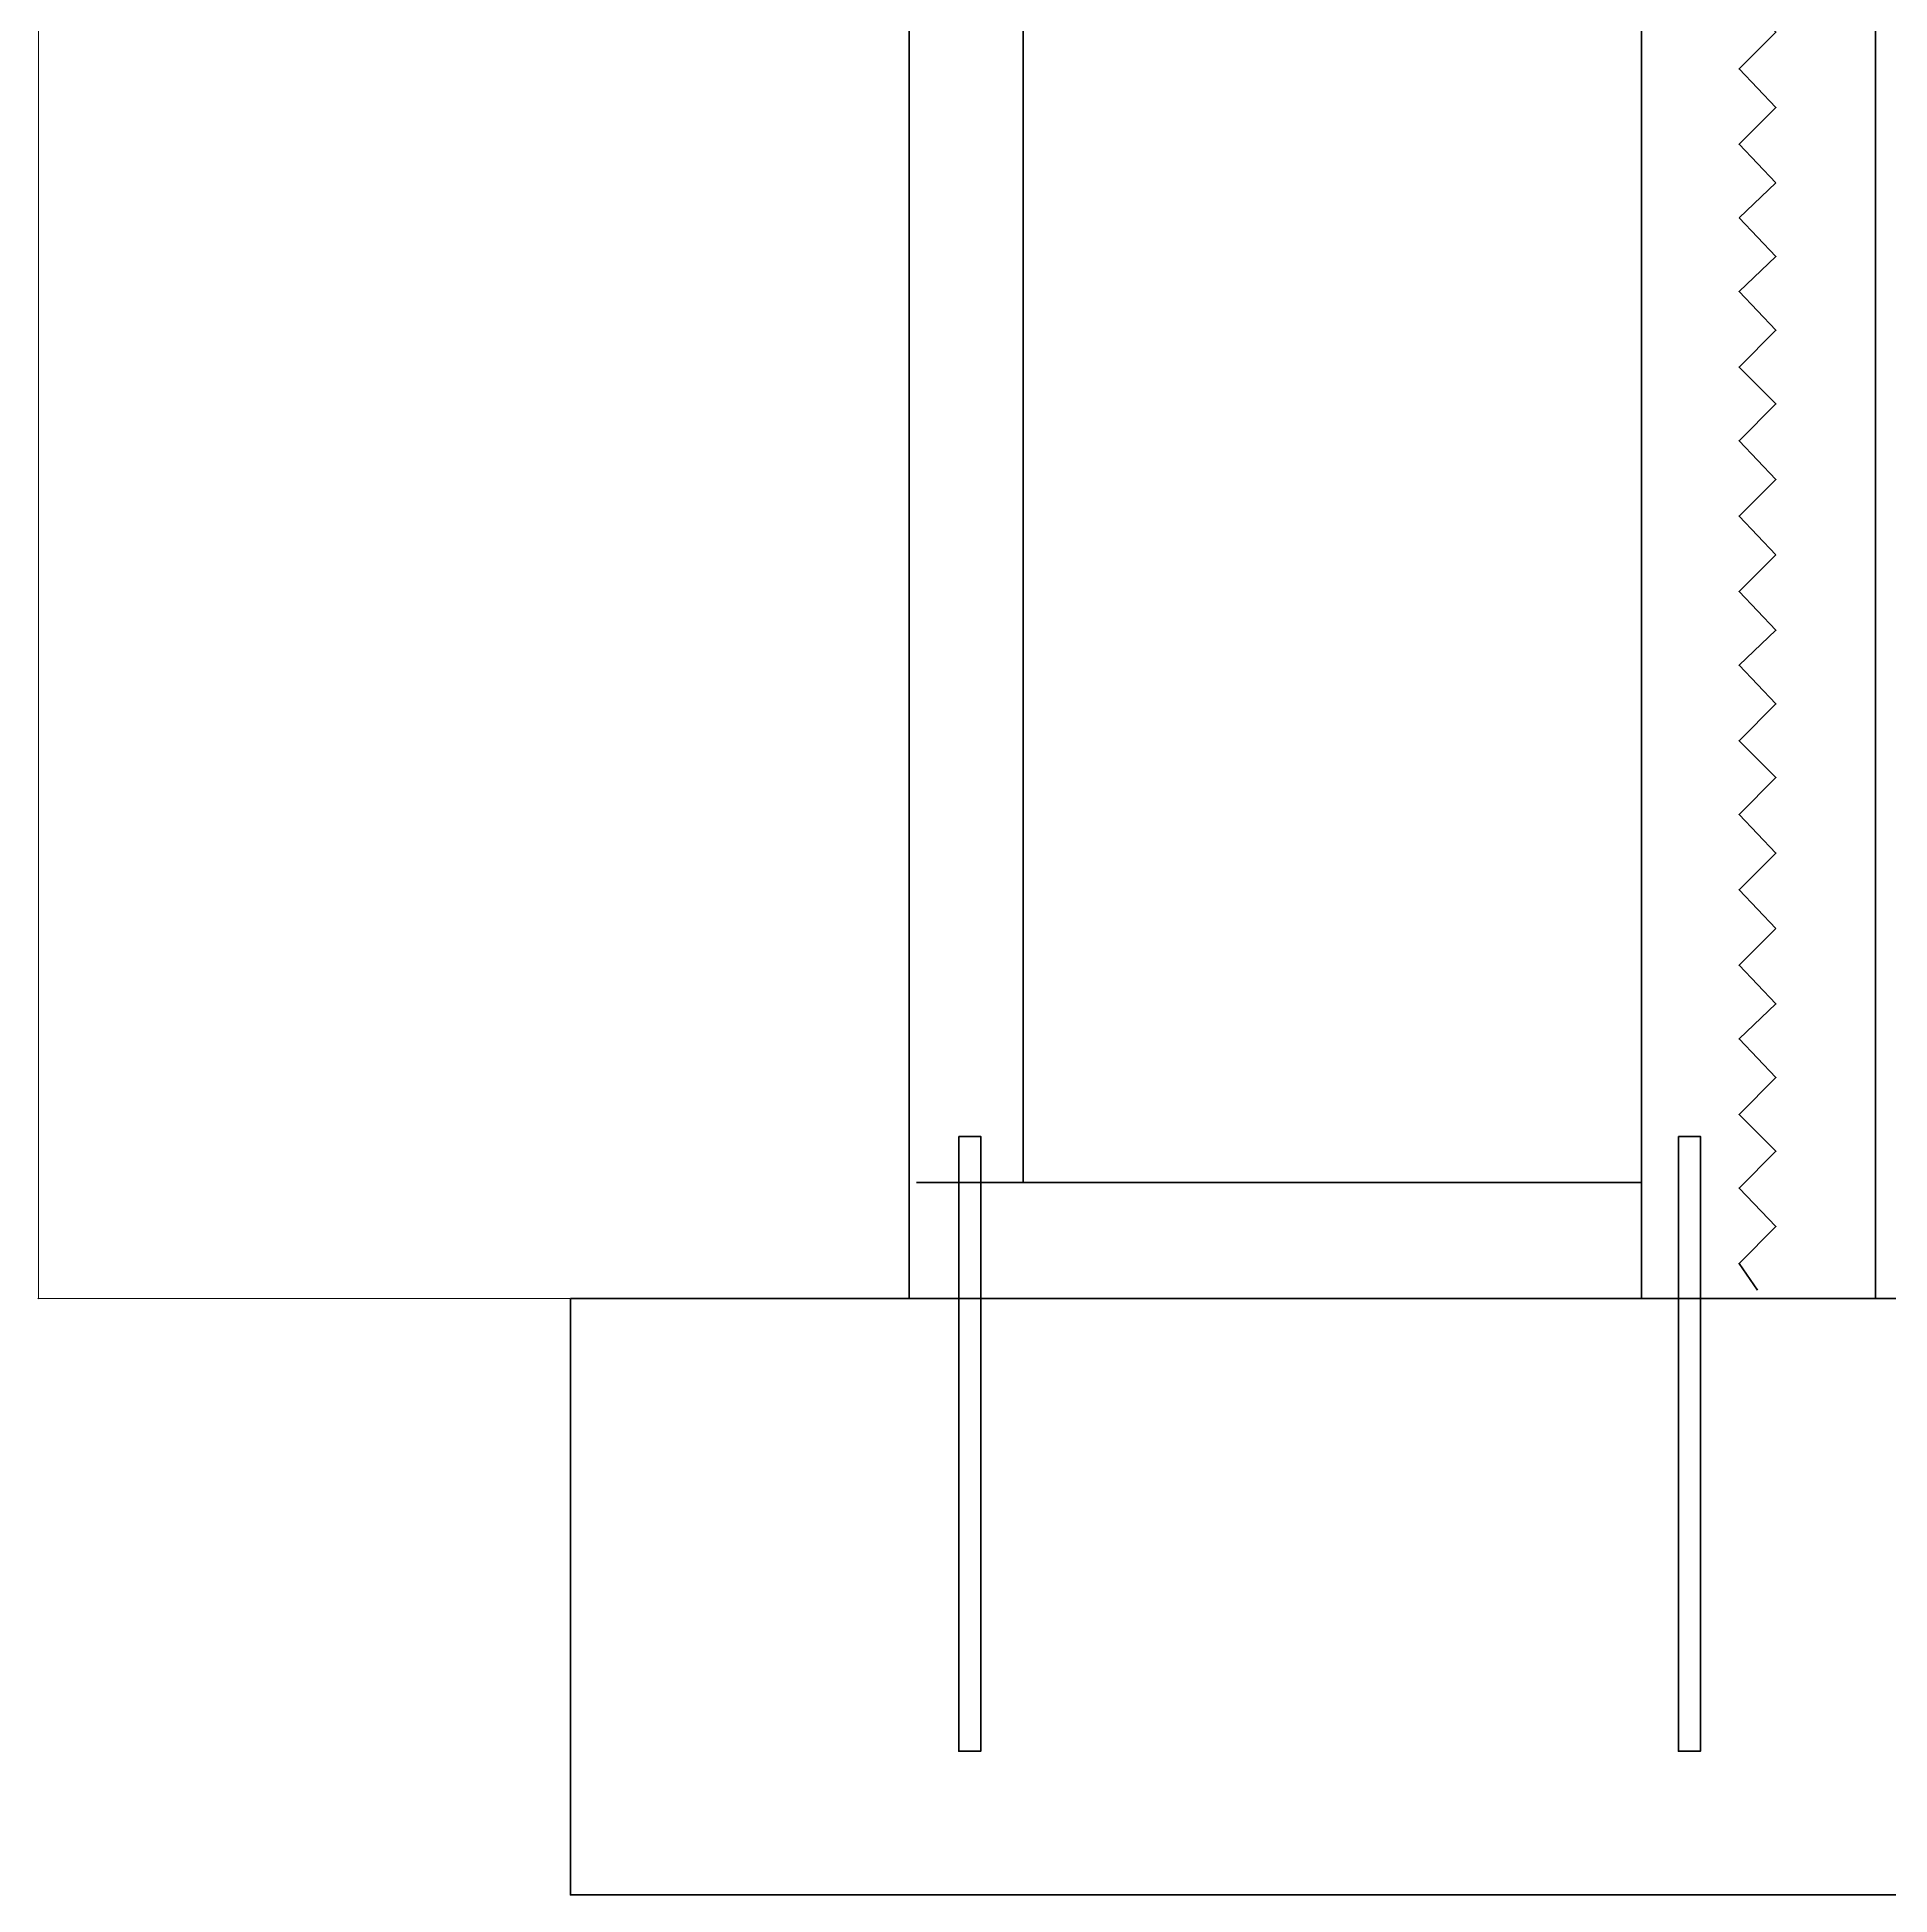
# Model space of a CAD drawing. Header units: millimetres. Extents: x 339888 to 1025294, y -263818 to -40540.
# Drawn here: x 666222 to 670510, y -71644 to -67345 of the extents above; entities that cross this region are included whole.
import ezdxf

# ---------------------------------------------------------------- set-up
doc = ezdxf.new("R2010")
doc.units = ezdxf.units.MM
doc.layers.get('0').update_dxf_attribs({"lineweight": 15})
doc.layers.add('0 @ 1', color=7, linetype='Continuous', lineweight=15)
doc.styles.add('ГОСТ 2', font='GOST_Common Italic.ttf', dxfattribs={"height": 2})
doc.dimstyles.new('ГОСТ_2К', dxfattribs={"dimtxt": 2, "dimasz": 2, "dimexe": 1.25, "dimexo": 1, "dimtad": 1, "dimdec": 0, "dimtxsty": 'ГОСТ 2', "dimblk": 'OBLIQUE', "dimcen": -2.5, "dimdle": 1, "dimclrd": 251, "dimclre": 251, "dimclrt": 256, "dimadec": 1, "dimazin": 0, "dimtfac": 1, "dimtdec": 0, "dimtmove": 0, "dimatfit": 3, "dimfxl": 1, "dimlwd": 15, "dimlwe": 15, "dimarcsym": 1})

# ---------------------------------------------------------------- blocks, each defined once
blk = doc.blocks.new('_Oblique')
at = {"color": 0, "linetype": 'ByBlock', "lineweight": -2}
blk.add_line((-0.5, -0.5), (0.5, 0.5), dxfattribs=at)
blk = doc.blocks.new('*D975')
at = {"color": 251, "lineweight": 15, "transparency": 16777216}
for p, q in [((668239.1, -51733.6), (666224, -51733.6)), ((666225.2, -51732.6), (666225.2, -70264.6)), ((667455.3, -70263.6), (666224, -70263.6))]:
    blk.add_line(p, q, dxfattribs=at)
at = {"layer": 'Defpoints', "color": 0, "lineweight": 60, "transparency": 16777216}
for p in [(668240.1, -51733.6), (666225.2, -70263.6), (667456.3, -70263.6)]:
    blk.add_point(p, dxfattribs=at)
at = {"color": 251, "lineweight": 15, "transparency": 16777216, "xscale": 2, "yscale": 2, "zscale": 2}
for p, rotation in [((666225.2, -51733.6), 90), ((666225.2, -70263.6), 270)]:
    blk.add_blockref('_Oblique', p, dxfattribs=dict(at, rotation=rotation))
at = {"lineweight": 60, "transparency": 16777216, "insert": (666223.6, -60998.6), "char_height": 2, "attachment_point": 5, "rotation": 90, "style": 'ГОСТ 2'}
blk.add_mtext('18530', dxfattribs=at)

msp = doc.modelspace()

# ---------------------------------------------------------------- linework, layer by layer
at = {"color": 1, "lineweight": 60}
for p, q in [((668504.18507, -51733.61487), (668504.18507, -69995.28209)), ((670246.43419, -67682.2228), (670161.23864, -67763.15856)), ((668257.11799, -69995.28209), (669935.47041, -69995.28209)), ((669935.47041, -70263.6481), (670476.46217, -70263.6481))]:
    msp.add_line(p, q, dxfattribs=at)
for points in [[(668240.07885, -51733.61487), (669935.47041, -51733.61487), (669935.47041, -70263.6481), (668240.07885, -70263.6481)], [(670544.61864, -70263.6481), (670476.46217, -70263.6481), (670476.46217, -51733.61487), (670544.61864, -51733.61487)], [(668355.09284, -69888.78764), (668406.21021, -69888.78764), (668406.21021, -71311.55344), (668355.09284, -71311.55344)], [(670020.66596, -69888.78764), (670071.78329, -69888.78764), (670071.78329, -71311.55344), (670020.66596, -71311.55344)], [(667456.27976, -70263.6481), (685219.55299, -70263.6481), (685219.55299, -71643.81611), (667456.27976, -71643.81611)]]:
    msp.add_lwpolyline(points, close=True, dxfattribs=at)
for points in [[(670246.43419, -67682.2228), (670161.23864, -67592.76745), (670246.43419, -67507.5719), (670161.23864, -67418.11655), (670246.43419, -67332.92099), (670161.23864, -67247.72544), (670246.43419, -67162.52988), (670161.23864, -67073.07458), (670246.43419, -66991.93593), (670161.23864, -66902.68347), (670246.43419, -66817.48791)], [(670246.43419, -68542.6979), (670161.23864, -68453.24255), (670246.43419, -68368.047), (670161.23864, -68278.59165), (670246.43419, -68193.39609), (670161.23864, -68108.20054), (670246.43419, -68023.00498), (670161.23864, -67933.54967), (670246.43419, -67852.41103), (670161.23864, -67763.15856)], [(670246.43419, -69407.43279), (670161.23864, -69317.97744), (670246.43419, -69232.78189), (670161.23864, -69143.32654), (670246.43419, -69058.13098), (670161.23864, -68972.93543), (670246.43419, -68887.73987), (670161.23864, -68798.28457), (670246.43419, -68717.14592), (670161.23864, -68627.89346), (670246.43419, -68542.6979)], [(670203.83641, -70244.4791), (670161.23864, -70182.71234), (670246.43419, -70097.51678), (670161.23864, -70008.06143), (670246.43419, -69922.86588), (670161.23864, -69837.67032), (670246.43419, -69752.47477), (670161.23864, -69663.01946), (670246.43419, -69581.88081), (670161.23864, -69492.62835), (670246.43419, -69407.43279)]]:
    msp.add_lwpolyline(points, dxfattribs=at)

# ---------------------------------------------------------------- dimensions: what is measured, and where the dimension line sits
at = {"layer": '0 @ 1', "color": 1, "lineweight": 60}
dim = msp.add_linear_dim(base=(666225.20397, -70263.6481), p1=(668240.07885, -51733.61487), p2=(667456.27976, -70263.6481), angle=90, dimstyle='ГОСТ_2К', override={"dimscale": 1, "dimtix": 0, "dimtofl": 1, "dimtmove": 0, "dimatfit": 3}, dxfattribs=at)
dim.commit()
dim.dimension.update_dxf_attribs({"geometry": '*D975', "text_midpoint": (666223.57897, -60998.63148)})

doc.saveas('drawing.dxf')
